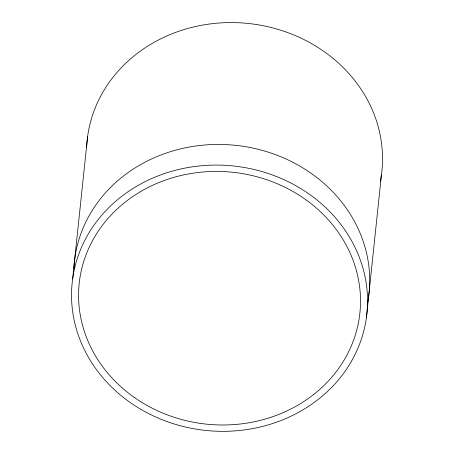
<?xml version="1.0" encoding="UTF-8"?>
<svg xmlns="http://www.w3.org/2000/svg" width="454" height="454" viewBox="0 0 454 454"><rect width="100%" height="100%" fill="white"/><g stroke="black" fill="none" stroke-linecap="round" stroke-linejoin="round"><path stroke-width="0.68" d="M72.646 278.932L87.622 136.421M366.44 317.482A148.169 132.948 6 0 0 161.789 174.495A148.169 132.948 6 0 0 130.4 402.641A148.169 132.948 6 0 0 366.44 317.482L381.422 174.972M86.629 147.363A148.169 132.948 6 0 1 250.063 23.659A148.169 132.948 6 0 1 380.39 181.225M73.854 268.535A148.169 132.948 6 0 1 237.249 145.518A148.169 132.948 6 0 1 367.712 302.387M134.645 397.67A141.115 126.615 6 0 0 359.449 316.569A141.115 126.615 6 0 0 164.535 180.386A141.115 126.615 6 0 0 134.645 397.67"/></g></svg>
